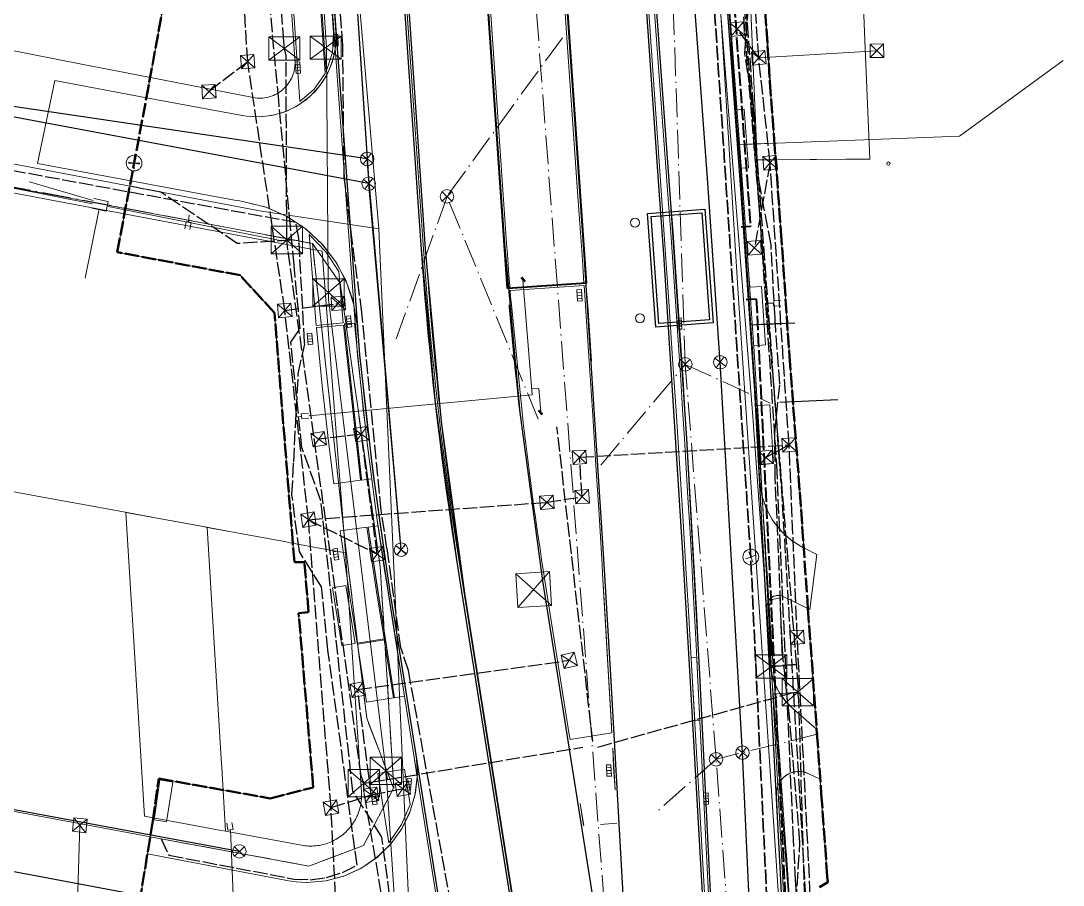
# Model space of a CAD drawing. Header units: metres. Extents: x 105014 to 106600, y 111320 to 118425.
# Drawn here: x 105384.2 to 105476.6, y 112339.3 to 112416 of the extents above; entities that cross this region are included whole.
import ezdxf

# ---------------------------------------------------------------- set-up
doc = ezdxf.new("R2010")
doc.units = ezdxf.units.M
doc.linetypes.add('DASHDOT', pattern=[3.556, 2.54, -0.508, 0, -0.508])
doc.linetypes.add('DASHED', pattern=[1.524, 1.27, -0.254])
for name, color, linetype, lineweight in [('00-BASE-LIMITE', 7, 'DASHED', 50), ('00-BASE-UE', 42, 'DASHED', 25), ('10-PAV-BOCACALLE', 9, 'CONTINUOUS', 13), ('10-PAV-CALZADA-BRT', 12, 'CONTINUOUS', 30), ('10-PAV-CALZADA-MIXTA', 8, 'CONTINUOUS', 30), ('10-PAV-CICLORUTA', 76, 'CONTINUOUS', 18), ('10-PAV-ESTACION-TM', 1, 'CONTINUOUS', 40), ('10-PAV-SARDINEL', 252, 'CONTINUOUS', 13), ('20-EP-ZONA-DURA', 253, 'CONTINUOUS', 13), ('20-EP-ZONA-VERDE', 84, 'CONTINUOUS', 13), ('30-RED-ENEL-EXIST', 13, 'CONTINUOUS', 13), ('30-RED-ENEL-NODOS', 11, 'CONTINUOUS', 13), ('30-RED-ENEL-PROY', 1, 'DASHED', 25), ('30-RED-ETB-CAMARA', 151, 'CONTINUOUS', 13), ('30-RED-ETB-EXIST', 145, 'CONTINUOUS', 13), ('30-RED-ETB-PROY', 5, 'DASHED', 25), ('30-RED-MOVISTAR-PROY', 4, 'DASHED', 25), ('30-RED-VANTI-EXIST', 52, 'CONTINUOUS', 13), ('30-RED-VANTI-PROY', 2, 'DASHED', 25), ('30-RED-VANTI-RETIRO', 8, 'DASHDOT', 13), ('35-RH-ACUE-DOMICILIARIA', 152, 'CONTINUOUS', 9), ('35-RH-ACUE-MATRIZ-PJ', 150, 'DASHED', 40), ('35-RH-ACUE-MENOR-EXIST', 151, 'CONTINUOUS', 13), ('35-RH-ACUE-MENOR-PROY', 5, 'DASHED', 25), ('35-RH-ACUE-NODOS', 5, 'CONTINUOUS', 13), ('35-RH-ACUE-PJ-POZOS', 30, 'CONTINUOUS', 30), ('35-RH-PLUV-COLECTOR', 96, 'CONTINUOUS', 30), ('35-RH-PLUV-NODOS', 94, 'CONTINUOUS', 13), ('35-RH-PLUV-RETIRO', 8, 'DASHDOT', 13), ('35-RH-SUDS-ZONAS', 92, 'CONTINUOUS', 20), ('36-RH-SAN-COLECTOR-PROY', 6, 'DASHED', 35), ('36-RH-SAN-POZOS', 216, 'CONTINUOUS', 13), ('60-PREDIAL-LOTE', 42, 'CONTINUOUS', 13)]:
    doc.layers.add(name, color=color, linetype=linetype, lineweight=lineweight)

# ---------------------------------------------------------------- blocks, each defined once
blk = doc.blocks.new('CAM_ETB_T_14')
for p, q in [((-1.39, -1.22), (1.39, 1.22)), ((-1.39, 1.22), (1.39, -1.22))]:
    blk.add_line(p, q)
blk.add_lwpolyline([(-1.39, -1.22), (1.39, -1.22), (1.39, 1.22), (-1.39, 1.22)], close=True)
blk = doc.blocks.new('CAM_ETB_T_13')
for p, q in [((-1.375, -1.025), (1.375, 1.025)), ((-1.375, 1.025), (1.375, -1.025))]:
    blk.add_line(p, q)
blk.add_lwpolyline([(-1.375, -1.025), (1.375, -1.025), (1.375, 1.025), (-1.375, 1.025)], close=True)
blk = doc.blocks.new('CAJA_ENEL')
for p, q in [((-0.6, -0.6), (0.6, 0.6)), ((-0.6, 0.6), (0.6, -0.6))]:
    blk.add_line(p, q)
blk.add_lwpolyline([(-0.6, -0.6), (0.6, -0.6), (0.6, 0.6), (-0.6, 0.6)], close=True)
blk = doc.blocks.new('POSTE')
blk.add_circle((0, 0), 0.15)
blk = doc.blocks.new('CT_ENEL')
for p, q in [((-1.5, -1.5), (1.5, 1.5)), ((-1.5, 1.5), (1.5, -1.5))]:
    blk.add_line(p, q)
blk.add_lwpolyline([(-1.5, -1.5), (1.5, -1.5), (1.5, 1.5), (-1.5, 1.5)], close=True)
blk = doc.blocks.new('NODO_ACUE')
blk.add_circle((0, 0), 0.4)
blk = doc.blocks.new('POZO_SAN')
for p, q in [((-0.5, 0), (0.5, 0)), ((0, -0.5), (0, 0.5))]:
    blk.add_line(p, q)
blk.add_circle((0, 0), 0.7)
blk = doc.blocks.new('POZO_PLUV')
for p, q in [((-0.42, -0.42), (0.42, 0.42)), ((-0.42, 0.42), (0.42, -0.42))]:
    blk.add_line(p, q)
blk.add_circle((0, 0), 0.6)
blk = doc.blocks.new('SUMIDERO')
for p, q in [((-0.25, -0.2), (-0.25, 0.2)), ((0, -0.2), (0, 0.2)), ((0.25, -0.2), (0.25, 0.2))]:
    blk.add_line(p, q)
blk.add_lwpolyline([(-0.5, -0.2), (0.5, -0.2), (0.5, 0.2), (-0.5, 0.2)], close=True)

msp = doc.modelspace()

# ---------------------------------------------------------------- linework, layer by layer
at = {"layer": '00-BASE-LIMITE'}
for points in [[(105446.1261, 112477.6617), (105450.6233, 112410.6239), (105450.9999, 112405.4791), (105451.5965, 112397.4247), (105452.3475, 112386.2927), (105453.2739, 112374.1909), (105453.9957, 112363.8917), (105454.7955, 112352.7775), (105455.1799, 112347.4345), (105455.7085, 112340.0861), (105455.7447, 112339.5843), (105455.0235, 112339.1663)], [(105394.2111, 112334.7757), (105395.8971, 112345.0479), (105396.4211, 112348.7839), (105406.3071, 112347.0333), (105410.1213, 112347.9957), (105408.8251, 112363.4781), (105409.7017, 112363.5515), (105409.3307, 112367.9989), (105408.4475, 112367.9893), (105408.3095, 112369.6475), (105406.6823, 112390.1281), (105403.6453, 112393.4535), (105392.7359, 112395.5035), (105395.3079, 112409.0931), (105397.3429, 112420.2789), (105397.3879, 112420.6724), (105397.3807, 112421.0683), (105392.8071, 112475.2735)]]:
    msp.add_lwpolyline(points, dxfattribs=at)
at = {"layer": '00-BASE-UE'}
for points in [[(105446.1261, 112477.6617), (105447.9779, 112450.0573), (105450.9373, 112453.7391), (105451.5535, 112444.6291), (105448.5611, 112441.3661), (105450.6233, 112410.6239), (105450.9999, 112405.4791), (105451.5965, 112397.4247), (105452.3475, 112386.2927), (105453.2739, 112374.1909), (105453.9957, 112363.8917), (105454.7955, 112352.7775), (105455.1799, 112347.4345), (105455.7085, 112340.0861), (105455.7447, 112339.5843), (105455.0235, 112339.1663)], [(105394.2111, 112334.7757), (105395.8971, 112345.0479), (105396.4211, 112348.7839), (105406.3071, 112347.0333), (105410.1213, 112347.9957), (105408.8251, 112363.4781), (105409.7017, 112363.5515), (105409.3307, 112367.9989), (105408.4475, 112367.9893), (105408.3095, 112369.6475), (105406.6823, 112390.1281), (105403.6453, 112393.4535), (105392.7359, 112395.5035), (105395.3079, 112409.0931), (105397.3429, 112420.2789), (105397.3879, 112420.6724), (105397.3807, 112421.0683), (105392.8071, 112475.2735)]]:
    msp.add_lwpolyline(points, dxfattribs=at)
at = {"layer": '10-PAV-BOCACALLE'}
for points in [[(105385.6631, 112403.3782), (105387.1972, 112410.7221), (105395.3291, 112409.2093), (105403.8291, 112407.6284), (105403.86, 112407.6229), (105404.1873, 112407.5707), (105405.3148, 112407.5077), (105406.4377, 112407.6268), (105407.5268, 112407.9249), (105408.5539, 112408.3943), (105409.492, 112409.0227), (105410.317, 112409.7938), (105411.0072, 112410.6876), (105411.5447, 112411.6806), (105411.9155, 112412.7472), (105412.11, 112413.8596), (105412.1231, 112414.9887), (105411.4003, 112425.4163), (105414.253, 112386.3819), (105413.9861, 112389.2165), (105413.6479, 112391.1606), (105412.9958, 112393.0229), (105412.0472, 112394.7533), (105410.8279, 112396.3047), (105409.3708, 112397.6354), (105407.7153, 112398.7093), (105405.9063, 112399.4974), (105403.9925, 112399.9783), (105403.4175, 112400.0769), (105403.1307, 112400.1297), (105393.9351, 112401.84), (105385.6631, 112403.3782)], [(105451.5079, 112340.9248), (105449.2389, 112383.2107), (105449.7347, 112375.1191), (105449.9101, 112373.9216), (105450.2892, 112372.7722), (105450.8606, 112371.7054), (105451.6072, 112370.7528), (105452.5067, 112369.9431), (105453.5323, 112369.3005), (105453.6199, 112369.2557), (105454.7741, 112368.6647), (105454.1757, 112363.8055), (105451.7867, 112364.9505), (105451.6255, 112365.0113), (105451.4562, 112365.0435), (105451.2839, 112365.0462), (105451.1137, 112365.0193), (105450.9507, 112364.9635), (105450.7996, 112364.8806), (105450.665, 112364.773), (105450.5509, 112364.6439), (105450.4607, 112364.4971), (105450.397, 112364.337), (105450.3617, 112364.1683), (105450.3559, 112363.9961), (105450.6013, 112359.2195), (105450.7282, 112358.2561), (105451.009, 112357.3259), (105451.4363, 112356.4531), (105451.9988, 112355.6608), (105452.6819, 112354.9697), (105454.7667, 112353.1771), (105455.0871, 112348.7221), (105454.0697, 112349.2217), (105453.7474, 112349.3467), (105453.4084, 112349.4143), (105453.0628, 112349.4225), (105452.721, 112349.3711), (105452.3931, 112349.2616), (105452.089, 112349.0972), (105451.8177, 112348.883), (105451.5873, 112348.6252), (105451.4048, 112348.3316), (105451.2756, 112348.011), (105451.2035, 112347.6729), (105451.1907, 112347.3275), (105451.5079, 112340.9248)]]:
    msp.add_lwpolyline(points, close=True, dxfattribs=at)
msp.add_lwpolyline([(105394.1958, 112334.696), (105395.4134, 112342.1001), (105407.6245, 112339.7639), (105407.7167, 112339.7463), (105408.597, 112339.619), (105409.4852, 112339.572), (105409.5781, 112339.5719), (105411.2605, 112339.7209), (105412.8923, 112340.1565), (105414.4251, 112340.8659), (105415.8133, 112341.8279), (105417.0158, 112343.014), (105417.9967, 112344.3889), (105418.7269, 112345.9119), (105419.1848, 112347.5376), (105419.3567, 112349.2178), (105419.2376, 112350.9026), (105424.1947, 112319.562)], dxfattribs=at)
at = {"layer": '10-PAV-CALZADA-BRT'}
for points in [[(105432.7915, 112306.8161), (105423.5487, 112365.2523), (105421.4829, 112380.4729), (105420.0873, 112395.7695), (105418.5857, 112417.4896), (105407.6619, 112575.4965)], [(105414.6451, 112575.9793), (105425.5743, 112417.8942), (105427.0705, 112396.2523), (105428.4383, 112381.2618), (105430.4629, 112366.3459), (105437.9087, 112319.2703)], [(105446.4817, 112177.1477), (105445.9913, 112238.8877), (105445.6623, 112255.1913), (105444.9347, 112271.4819), (105444.0035, 112287.8399), (105443.3353, 112296.1524), (105442.2797, 112304.4247), (105440.8391, 112312.6387), (105439.3984, 112320.8527), (105438.3428, 112329.1251), (105437.6745, 112337.4377), (105436.4767, 112358.4767), (105435.9312, 112367.8031), (105434.1851, 112394.8381), (105433.7685, 112400.8637), (105423.2845, 112552.5123)], [(105430.2679, 112552.9951), (105440.7499, 112401.3749), (105441.1683, 112395.3209), (105442.9657, 112367.4376), (105443.4655, 112358.8747), (105448.4291, 112271.6809), (105449.1605, 112255.3047), (105449.4911, 112238.9155), (105449.9817, 112177.1755)]]:
    msp.add_lwpolyline(points, dxfattribs=at)
at = {"layer": '10-PAV-CALZADA-MIXTA'}
for points in [[(105424.1947, 112319.562), (105419.2376, 112350.9026), (105417.3796, 112362.6496), (105416.9215, 112365.5463), (105415.4336, 112375.9444), (105414.253, 112386.3819), (105411.4003, 112425.4163), (105411.3998, 112425.4237), (105400.9731, 112575.85)], [(105450.3887, 112178.9449), (105449.9911, 112229.4703), (105449.6487, 112248.2002), (105448.9165, 112266.9189), (105445.8381, 112329.0576), (105444.4013, 112358.0597), (105443.2423, 112378.9595), (105441.8369, 112399.8441), (105441.7197, 112401.4459), (105432.157, 112532.0538)], [(105413.4217, 112486.6408), (105418.5982, 112411.5083), (105419.6617, 112396.1259), (105420.9386, 112382.1303), (105422.8287, 112368.2043), (105422.9454, 112367.4699), (105423.0947, 112366.5227), (105432.5445, 112306.7775)], [(105445.5429, 112434.8199), (105448.0703, 112400.3005), (105449.2389, 112383.2107), (105451.5079, 112340.9248), (105452.0895, 112329.1858)]]:
    msp.add_lwpolyline(points, dxfattribs=at)
at = {"layer": '10-PAV-CICLORUTA'}
for points in [[(105411.1715, 112411.3645), (105410.2116, 112409.975), (105408.9389, 112408.8649), (105408.2733, 112418.4685), (105410.6675, 112418.6345), (105411.1715, 112411.3645)], [(105412.4009, 112393.7761), (105412.7811, 112389.2171), (105410.3907, 112389.0017), (105409.8087, 112396.3183), (105409.7571, 112397.0609), (105411.2269, 112395.5376), (105412.4009, 112393.7761)], [(105414.3121, 112375.2581), (105411.9339, 112374.9355), (105411.4947, 112378.4591), (105410.9121, 112383.6489), (105410.4049, 112388.8023), (105412.7953, 112389.0177), (105414.3121, 112375.2581)], [(105415.7361, 112365.3589), (105416.3965, 112361.1849), (105414.0259, 112360.8099), (105413.3657, 112364.9839), (105412.4981, 112370.7737), (105414.8765, 112371.0961), (105415.7361, 112365.3589)], [(105417.2243, 112355.9501), (105414.8539, 112355.5753), (105414.0415, 112360.7111), (105416.4121, 112361.0861), (105417.2243, 112355.9501)], [(105418.7175, 112346.5007), (105417.9457, 112344.7035), (105416.8257, 112343.1001), (105415.8523, 112349.2541), (105418.2227, 112349.6293), (105418.7175, 112346.5007)]]:
    msp.add_lwpolyline(points, close=True, dxfattribs=at)
at = {"layer": '10-PAV-ESTACION-TM'}
msp.add_lwpolyline([(105427.3459, 112392.2689), (105416.3383, 112551.4889), (105423.3219, 112551.9717), (105434.3293, 112392.7517), (105427.3459, 112392.2689)], close=True, dxfattribs=at)
at = {"layer": '10-PAV-SARDINEL'}
for points in [[(105423.9972, 112319.5309), (105419.0401, 112350.8714), (105417.1821, 112362.6184), (105416.724, 112365.5153), (105416.475, 112367.1128), (105416.2333, 112368.7116), (105415.9988, 112370.3115), (105415.7716, 112371.9124), (105415.5516, 112373.5143), (105415.3389, 112375.1173), (105415.1335, 112376.7211), (105414.9354, 112378.3259), (105414.7445, 112379.9316), (105414.561, 112381.5381), (105414.3847, 112383.1454), (105414.2157, 112384.7535), (105414.054, 112386.3619), (105414.0535, 112386.3673), (105411.2008, 112425.4023), (105411.2003, 112425.4101), (105400.7736, 112575.8362)], [(105400.9731, 112575.85), (105411.3998, 112425.4237), (105411.4003, 112425.4163), (105414.253, 112386.3819), (105414.4146, 112384.7739), (105414.5835, 112383.1667), (105414.7597, 112381.5603), (105414.9431, 112379.9547), (105415.1339, 112378.3499), (105415.3319, 112376.746), (105415.5372, 112375.1431), (105415.7498, 112373.541), (105415.9696, 112371.94), (105416.1967, 112370.34), (105416.4311, 112368.741), (105416.6727, 112367.1431), (105416.9215, 112365.5463), (105417.3796, 112362.6496), (105419.2376, 112350.9026), (105424.1947, 112319.562)], [(105448.4291, 112271.6809), (105443.4655, 112358.8747), (105443.2186, 112363.1563), (105442.9657, 112367.4376), (105442.6842, 112372.086), (105442.3954, 112376.7339), (105442.0994, 112381.3813), (105441.7963, 112386.0283), (105441.4859, 112390.6749), (105441.1683, 112395.3209), (105440.7499, 112401.3749), (105430.2679, 112552.9951)], [(105431.2337, 112541.9246), (105440.9494, 112401.3887), (105441.3678, 112395.3346), (105441.6855, 112390.6884), (105441.9959, 112386.0415), (105442.299, 112381.3942), (105442.595, 112376.7465), (105442.8838, 112372.0983), (105443.1654, 112367.4496), (105443.4183, 112363.168), (105443.6652, 112358.8862), (105447.4799, 112291.875)], [(105445.6383, 112329.0477), (105444.2016, 112358.0498), (105444.0702, 112360.6628), (105443.9349, 112363.2755), (105443.7959, 112365.888), (105443.6529, 112368.5003), (105443.5061, 112371.1123), (105443.3555, 112373.7242), (105443.201, 112376.3358), (105443.0427, 112378.9473), (105442.8805, 112381.5584), (105442.7145, 112384.1694), (105442.5446, 112386.78), (105442.3708, 112389.3905), (105442.1933, 112392.0006), (105442.0118, 112394.6105), (105441.8266, 112397.2202), (105441.6374, 112399.8296), (105441.5202, 112401.4313), (105431.9575, 112532.0392)], [(105432.157, 112532.0538), (105441.7197, 112401.4459), (105441.8369, 112399.8441), (105442.026, 112397.2344), (105442.2113, 112394.6245), (105442.3928, 112392.0143), (105442.5704, 112389.4039), (105442.7441, 112386.7931), (105442.914, 112384.1822), (105443.0801, 112381.5709), (105443.2423, 112378.9595), (105443.4006, 112376.3478), (105443.5551, 112373.7358), (105443.7058, 112371.1237), (105443.8526, 112368.5113), (105443.9956, 112365.8987), (105444.1347, 112363.2859), (105444.2699, 112360.6729), (105444.4013, 112358.0597), (105445.8381, 112329.0576)], [(105413.6212, 112486.6546), (105418.7977, 112411.5221), (105419.8612, 112396.14), (105419.9727, 112394.583), (105420.0917, 112393.0269), (105420.2183, 112391.4714), (105420.3526, 112389.9165), (105420.4944, 112388.3623), (105420.6437, 112386.8088), (105420.8007, 112385.256), (105420.9652, 112383.704), (105421.1372, 112382.1533), (105421.317, 112380.6026), (105421.5042, 112379.0532), (105421.699, 112377.5047), (105421.9014, 112375.9572), (105422.1113, 112374.4107), (105422.3287, 112372.8653), (105422.5537, 112371.3209), (105422.7862, 112369.7777), (105423.0263, 112368.2354), (105423.143, 112367.5012), (105423.2923, 112366.5539), (105432.7421, 112306.8087)], [(105432.5445, 112306.7775), (105423.0947, 112366.5227), (105422.9454, 112367.4699), (105422.8287, 112368.2043), (105422.5885, 112369.7474), (105422.3558, 112371.2916), (105422.1307, 112372.8369), (105421.9131, 112374.3833), (105421.7031, 112375.9308), (105421.5006, 112377.4793), (105421.3057, 112379.0287), (105421.1183, 112380.5791), (105420.9386, 112382.1303), (105420.7663, 112383.6824), (105420.6017, 112385.2354), (105420.4447, 112386.7891), (105420.2952, 112388.3436), (105420.1533, 112389.8988), (105420.019, 112391.4546), (105419.8923, 112393.0111), (105419.7732, 112394.5682), (105419.6617, 112396.1259), (105418.5982, 112411.5083), (105413.4217, 112486.6408)], [(105452.0895, 112329.1858), (105451.5079, 112340.9248), (105449.2389, 112383.2107), (105449.0183, 112386.6295), (105448.7912, 112390.048), (105448.5575, 112393.4659), (105448.3172, 112396.8835), (105448.0703, 112400.3005), (105445.5429, 112434.8199)], [(105445.7425, 112434.8338), (105448.2698, 112400.315), (105448.5167, 112396.8977), (105448.757, 112393.4798), (105448.9908, 112390.0614), (105449.2179, 112386.6426), (105449.4386, 112383.2225), (105451.7077, 112340.9351), (105452.2893, 112329.1957)], [(105432.7421, 112306.8087), (105423.2923, 112366.5539), (105423.143, 112367.5012), (105423.0263, 112368.2354), (105422.7862, 112369.7777), (105422.5537, 112371.3209), (105422.3287, 112372.8653), (105422.1113, 112374.4107), (105421.9014, 112375.9572), (105421.699, 112377.5047), (105421.5042, 112379.0532), (105421.317, 112380.6026), (105421.1372, 112382.1533), (105420.9652, 112383.704), (105420.8007, 112385.256), (105420.6437, 112386.8088), (105420.4944, 112388.3623), (105420.3526, 112389.9165), (105420.2183, 112391.4714), (105420.0917, 112393.0269), (105419.9727, 112394.583), (105419.8878, 112395.7556), (105419.8612, 112396.14), (105418.7978, 112411.5221), (105418.3862, 112417.4758)], [(105418.5857, 112417.4896), (105420.0873, 112395.7695), (105420.1548, 112394.8118), (105420.225, 112393.8543), (105420.2978, 112392.897), (105420.3732, 112391.9398), (105420.4512, 112390.9829), (105420.5319, 112390.0262), (105420.6152, 112389.0698), (105420.7011, 112388.1135), (105420.7896, 112387.1575), (105420.8808, 112386.2018), (105420.9746, 112385.2463), (105421.071, 112384.2911), (105421.17, 112383.3361), (105421.2717, 112382.3814), (105421.376, 112381.427), (105421.4829, 112380.4729), (105421.5924, 112379.5191), (105421.7045, 112378.5656), (105421.8193, 112377.6123), (105421.9366, 112376.6595), (105422.0566, 112375.7069), (105422.1792, 112374.7547), (105422.3044, 112373.8028), (105422.4322, 112372.8513), (105422.5626, 112371.9001), (105422.6957, 112370.9492), (105422.8313, 112369.9988), (105422.9696, 112369.0487), (105423.1105, 112368.099), (105423.2539, 112367.1497), (105423.4, 112366.2008), (105423.5487, 112365.2523), (105432.7915, 112306.8161)]]:
    msp.add_lwpolyline(points, dxfattribs=at)
for points in [[(105427.5689, 112392.2843), (105427.3694, 112392.2705), (105427.3507, 112392.4993), (105427.2768, 112393.4372), (105427.2054, 112394.3754), (105427.1367, 112395.3138), (105427.0705, 112396.2523), (105425.5743, 112417.8942), (105416.3382, 112551.4889), (105416.5377, 112551.5027), (105425.7738, 112417.908), (105427.27, 112396.2663), (105427.3362, 112395.3282), (105427.4049, 112394.3903), (105427.4762, 112393.4527), (105427.5501, 112392.5153), (105427.5689, 112392.2843)], [(105434.3278, 112392.7516), (105434.1283, 112392.7378), (105433.9856, 112394.8244), (105433.569, 112400.8499), (105423.1224, 112551.9579), (105423.3219, 112551.9717), (105433.7685, 112400.8637), (105434.1851, 112394.8381), (105434.3278, 112392.7516)], [(105427.6265, 112391.5781), (105427.6887, 112390.8398), (105427.5653, 112392.0836), (105427.5852, 112392.085), (105427.6265, 112391.5781)], [(105434.4931, 112390.3334), (105434.7943, 112385.8282), (105434.3925, 112391.8045), (105434.4931, 112390.3334)], [(105427.4895, 112390.8218), (105428.4383, 112381.2618), (105428.3335, 112382.1969), (105428.2313, 112383.1322), (105428.1317, 112384.0677), (105428.0346, 112385.0036), (105427.9401, 112385.9397), (105427.8482, 112386.8761), (105427.7589, 112387.8127), (105427.6721, 112388.7496), (105427.5879, 112389.6867), (105427.5062, 112390.624), (105427.4895, 112390.8218)]]:
    msp.add_lwpolyline(points, close=True, dxfattribs=at)
at = {"layer": '20-EP-ZONA-DURA'}
for points in [[(105448.5795, 112441.0902), (105450.6233, 112410.6239), (105450.9999, 112405.4791), (105451.5965, 112397.4247), (105452.3475, 112386.2927), (105453.2739, 112374.1909), (105453.6198, 112369.2557), (105453.5323, 112369.3005), (105452.5297, 112369.926), (105451.6467, 112370.7113), (105450.9083, 112371.6339), (105450.3357, 112372.6676), (105449.9451, 112373.7829), (105449.4386, 112383.2225), (105449.2179, 112386.6426), (105449.1817, 112387.1949), (105450.2279, 112387.2667), (105449.8709, 112392.4545), (105448.8327, 112392.3831), (105448.757, 112393.4798), (105448.5167, 112396.8977), (105448.2698, 112400.315), (105448.0769, 112402.9483), (105448.7093, 112402.9955), (105448.3295, 112408.1817), (105447.6971, 112408.1353), (105446.9225, 112418.7159)], [(105411.2031, 112425.3708), (105412.0692, 112413.519), (105411.794, 112412.3343), (105411.3177, 112411.215), (105410.6549, 112410.1952), (105409.8255, 112409.3054), (105408.8547, 112408.5727), (105407.7716, 112408.0192), (105406.6091, 112407.6615), (105405.4021, 112407.5105), (105404.1873, 112407.5707), (105403.86, 112407.6229), (105403.8291, 112407.6284), (105395.3291, 112409.2093), (105397.3429, 112420.2789)], [(105410.7605, 112418.7411), (105411.2595, 112411.5399), (105411.8162, 112413.2132), (105411.9237, 112414.9749), (105411.6583, 112418.8033)], [(105452.2893, 112329.1957), (105451.7077, 112340.9351), (105451.3211, 112348.1405), (105451.4649, 112348.4396), (105451.6562, 112348.7109), (105451.8898, 112348.9467), (105452.1591, 112349.1407), (105452.4569, 112349.2874), (105452.7748, 112349.3828), (105453.1041, 112349.4244), (105453.4358, 112349.4109), (105453.7606, 112349.3427), (105454.0697, 112349.2217), (105455.0872, 112348.7221), (105455.1799, 112347.4345), (105455.7085, 112340.0861), (105455.7447, 112339.5843), (105455.0235, 112339.1663)]]:
    msp.add_lwpolyline(points, dxfattribs=at)
for points in [[(105410.6675, 112418.6345), (105408.2733, 112418.4685), (105408.9389, 112408.8649), (105410.2116, 112409.975), (105411.1715, 112411.3645), (105410.6675, 112418.6345)], [(105413.7271, 112390.8341), (105413.9733, 112387.4646), (105413.8193, 112388.865), (105413.7859, 112389.2073), (105413.2705, 112389.1608), (105412.8907, 112389.1307), (105412.8907, 112389.1266), (105414.391, 112375.4298), (105414.4083, 112375.2715), (105414.4113, 112375.2715), (105415.3031, 112375.3923), (105415.3389, 112375.1173), (105415.5516, 112373.5143), (105415.7716, 112371.9124), (105415.8673, 112371.2305), (105414.9755, 112371.1095), (105415.8351, 112365.3745), (105415.8388, 112365.3511), (105417.3231, 112355.9659), (105418.2121, 112356.1063), (105419.0401, 112350.8714), (105419.3474, 112348.9284), (105419.1329, 112347.2855), (105418.6446, 112345.7022), (105417.8966, 112344.2238), (105416.9101, 112342.8925), (105415.7135, 112341.7465), (105414.341, 112340.8184), (105412.8317, 112340.1349), (105411.2288, 112339.7154), (105409.5781, 112339.5719), (105409.4852, 112339.572), (105408.597, 112339.619), (105407.7167, 112339.7463), (105407.6245, 112339.7639), (105395.4133, 112342.1001), (105395.8971, 112345.0479), (105396.4211, 112348.7839), (105406.3071, 112347.0333), (105410.1213, 112347.9957), (105408.8251, 112363.4781), (105409.7017, 112363.5515), (105409.3307, 112367.9989), (105408.4475, 112367.9893), (105408.3095, 112369.6475), (105406.6823, 112390.1281), (105403.6453, 112393.4535), (105392.7359, 112395.5035), (105393.9352, 112401.84), (105403.1307, 112400.1297), (105403.4175, 112400.0769), (105403.9925, 112399.9783), (105405.9515, 112399.4817), (105407.7995, 112398.6633), (105409.4838, 112397.5465), (105410.9569, 112396.1628), (105412.1768, 112394.5515), (105413.109, 112392.7583), (105413.7271, 112390.8341)], [(105410.3907, 112389.0017), (105412.7811, 112389.2171), (105412.4009, 112393.7761), (105411.2269, 112395.5376), (105409.7571, 112397.0609), (105409.8087, 112396.3183), (105410.3907, 112389.0017)], [(105436.5973, 112352.8389), (105432.8944, 112352.2531), (105432.824, 112352.6981), (105430.6605, 112366.377), (105430.5149, 112367.3061), (105430.3718, 112368.2355), (105430.2313, 112369.1652), (105430.0933, 112370.0954), (105429.9579, 112371.0259), (105429.825, 112371.9568), (105429.6947, 112372.8881), (105429.567, 112373.8197), (105429.4418, 112374.7517), (105429.3192, 112375.684), (105429.1991, 112376.6166), (105429.0816, 112377.5496), (105428.9666, 112378.4829), (105428.8542, 112379.4165), (105428.7444, 112380.3504), (105428.6371, 112381.2846), (105427.6887, 112390.8398), (105427.6265, 112391.5781), (105427.5852, 112392.085), (105434.1427, 112392.5384), (105434.6226, 112385.3937), (105434.9096, 112380.9937), (105435.1901, 112376.5933), (105435.4641, 112372.1924), (105435.7316, 112367.7912), (105435.7809, 112366.9587), (105436.5973, 112352.8389)], [(105412.7953, 112389.0177), (105410.4049, 112388.8023), (105410.9121, 112383.6489), (105411.4947, 112378.4591), (105411.9339, 112374.9355), (105414.3121, 112375.2581), (105412.7953, 112389.0177)], [(105449.5233, 112381.8809), (105449.8417, 112376.6907), (105450.9469, 112376.7601), (105450.6207, 112381.9499), (105449.5233, 112381.8809)], [(105413.3657, 112364.9839), (105414.0259, 112360.8099), (105416.3965, 112361.1849), (105415.7361, 112365.3589), (105414.8765, 112371.0961), (105412.4981, 112370.7737), (105413.3657, 112364.9839)], [(105436.277, 112358.4653), (105436.5625, 112353.4409), (105435.7809, 112366.9587), (105436.0079, 112363.1285), (105436.277, 112358.4653)], [(105413.8313, 112360.7739), (105413.0229, 112365.9093), (105413.0183, 112365.9086), (105413.0173, 112365.9151), (105411.8319, 112365.7277), (105411.8326, 112365.7234), (105412.6435, 112360.5915), (105412.6443, 112360.5873), (105413.8313, 112360.7739)], [(105451.7867, 112364.9505), (105453.9957, 112363.8917), (105454.7667, 112353.1771), (105452.6819, 112354.9697), (105452.0434, 112355.6084), (105451.5081, 112356.3358), (105451.088, 112357.1352), (105450.7926, 112357.9887), (105450.4452, 112364.4627), (105450.5222, 112364.6015), (105450.6203, 112364.7265), (105450.7369, 112364.8343), (105450.8691, 112364.9223), (105451.0135, 112364.9883), (105451.1666, 112365.0305), (105451.3245, 112365.048), (105451.4831, 112365.0402), (105451.6385, 112365.0075), (105451.7867, 112364.9505)], [(105450.5801, 112363.5371), (105450.7695, 112359.6991), (105451.7719, 112359.7513), (105451.5133, 112364.8359), (105450.853, 112364.6719), (105450.5551, 112364.0563), (105450.5801, 112363.5371)], [(105416.4121, 112361.0861), (105414.0415, 112360.7111), (105414.8539, 112355.5753), (105417.2243, 112355.9501), (105416.4121, 112361.0861)], [(105444.4057, 112353.9279), (105443.9489, 112353.9019), (105443.6652, 112358.8862), (105443.6307, 112359.4925), (105444.1279, 112359.5222), (105444.2016, 112358.0498), (105444.4057, 112353.9279)], [(105436.675, 112351.4751), (105436.884, 112347.7909), (105436.7617, 112349.8127), (105436.675, 112351.4751)], [(105415.8523, 112349.2541), (105416.8257, 112343.1001), (105417.9457, 112344.7035), (105418.7175, 112346.5007), (105418.2227, 112349.6293), (105415.8523, 112349.2541)], [(105397.0975, 112344.9521), (105397.6733, 112348.4605), (105396.5057, 112348.6673), (105396.0097, 112345.1307), (105397.0975, 112344.9521)], [(105434.1055, 112344.6216), (105434.1014, 112344.6213), (105433.7908, 112346.5847), (105434.1055, 112344.6216)], [(105437.0535, 112344.8255), (105435.6092, 112344.7256), (105437.0535, 112344.8284), (105437.0535, 112344.8255)]]:
    msp.add_lwpolyline(points, close=True, dxfattribs=at)
at = {"layer": '20-EP-ZONA-VERDE'}
for points in [[(105414.2957, 112383.9833), (105414.8755, 112378.8223), (105415.3031, 112375.3923), (105414.4113, 112375.2715), (105412.8897, 112389.1265), (105413.7859, 112389.2073), (105414.2957, 112383.9833)], [(105416.7239, 112365.5151), (105418.2121, 112356.1063), (105417.3231, 112355.9659), (105415.8351, 112365.3745), (105414.9755, 112371.1095), (105415.8673, 112371.2305), (105416.7239, 112365.5151)], [(105413.8283, 112360.7787), (105412.6435, 112360.5915), (105411.8319, 112365.7277), (105413.0173, 112365.9151), (105413.8283, 112360.7787)], [(105397.6733, 112348.4605), (105397.0975, 112344.9521), (105396.0097, 112345.1307), (105396.5057, 112348.6673), (105397.6733, 112348.4605)]]:
    msp.add_lwpolyline(points, close=True, dxfattribs=at)
at = {"layer": '30-RED-ENEL-EXIST'}
for points in [[(105449.6313, 112412.7451), (105460.1155, 112413.3787)], [(105389.1051, 112333.9381), (105389.4189, 112344.6459)]]:
    msp.add_lwpolyline(points, dxfattribs=at)
at = {"layer": '30-RED-ENEL-PROY'}
for points in [[(105404.3051, 112412.4049), (105402.8629, 112435.9333)], [(105449.6313, 112412.7451), (105448.0713, 112435.6601)], [(105449.6313, 112412.7451), (105447.7201, 112415.2959)], [(105450.6331, 112403.4323), (105449.6313, 112412.7451)], [(105404.3051, 112412.4049), (105400.8627, 112409.7491)], [(105407.5959, 112390.3293), (105404.3051, 112412.4049)], [(105450.6331, 112403.4323), (105449.2457, 112395.8913)], [(105452.3195, 112378.3929), (105450.6331, 112403.4323)], [(105407.5959, 112390.3293), (105412.3377, 112390.9573)], [(105409.7015, 112371.7611), (105407.5959, 112390.3293)], [(105414.3809, 112379.3537), (105410.6027, 112378.9027)], [(105415.7933, 112368.6965), (105414.3809, 112379.3537)], [(105433.7285, 112377.3049), (105452.3195, 112378.3929)], [(105452.3195, 112378.3929), (105450.2549, 112377.2813)], [(105453.0475, 112361.3353), (105452.3195, 112378.3929)], [(105433.9699, 112373.8005), (105433.7285, 112377.3049)], [(105409.7015, 112371.7611), (105430.8359, 112373.3033)], [(105430.8359, 112373.3033), (105433.9699, 112373.8005)], [(105411.6951, 112346.2151), (105409.7015, 112371.7611)], [(105409.7015, 112371.7611), (105415.7933, 112368.6965)], [(105454.2817, 112336.9293), (105453.0475, 112361.3353)], [(105414.0587, 112356.6891), (105432.8231, 112359.2829)], [(105415.2603, 112347.3363), (105414.0587, 112356.6891)], [(105411.6951, 112346.2151), (105415.2603, 112347.3363)], [(105415.2603, 112347.3363), (105418.0633, 112347.8891)], [(105412.5821, 112329.2259), (105411.6951, 112346.2151)]]:
    msp.add_lwpolyline(points, dxfattribs=at)
at = {"layer": '30-RED-ETB-EXIST'}
for points in [[(105411.225, 112413.644), (105411.293, 112413.645), (105411.293, 112413.705), (105407.291, 112472.944)], [(105450.712, 112358.73), (105449.1, 112380.917), (105445.157, 112430.716)], [(105411.459, 112391.92), (105411.44, 112392.517), (105411.293, 112413.645), (105411.225, 112413.644)], [(105372.777, 112403.3), (105390.55, 112399.788)], [(105384.951, 112401.742), (105390.611, 112400.083)], [(105390.474, 112399.416), (105391.766, 112399.15), (105391.94, 112399.992), (105390.647, 112400.259)], [(105389.883, 112393.193), (105391.11, 112399.204)], [(105391.923, 112399.54), (105407.18, 112396.542), (105407.787, 112396.562)], [(105416.543, 112349.47), (105416.623, 112348.557), (105416.448, 112350.567), (105411.479, 112391.323), (105411.459, 112391.92)], [(105453.084, 112356.454), (105450.899, 112356.287), (105450.712, 112358.724)], [(105454.606, 112307.77), (105450.899, 112356.287), (105453.084, 112356.454)], [(105418.034, 112328.869), (105417.883, 112329.479), (105416.639, 112348.374), (105416.623, 112348.557), (105416.543, 112349.47)]]:
    msp.add_lwpolyline(points, dxfattribs=at)
at = {"layer": '30-RED-ETB-PROY'}
for points in [[(105407.566, 112413.574), (105407.501, 112414.177), (105403.36, 112472.022), (105403.506, 112472.582)], [(105450.738, 112358.732), (105452.989, 112358.916), (105447.159, 112430.271), (105447.168, 112430.876)], [(105407.786, 112396.581), (105407.773, 112397.365), (105407.705, 112412.965), (105407.566, 112413.574)], [(105414.607, 112348.381), (105414.378, 112349.028), (105407.876, 112395.703), (105407.786, 112396.581)], [(105434.913, 112352.081), (105431.73, 112380.016)], [(105453.084, 112356.454), (105453.15, 112356.944), (105452.989, 112358.916), (105450.738, 112358.732)], [(105435.366, 112351.591), (105452.594, 112356.394), (105453.084, 112356.454)], [(105454.603, 112307.81), (105453.185, 112355.813), (105453.084, 112356.454)], [(105416.543, 112349.47), (105416.669, 112348.71), (105434.032, 112351.565)], [(105414.607, 112348.381), (105415.251, 112348.476), (105416.669, 112348.71), (105416.543, 112349.47)], [(105418.034, 112328.869), (105417.695, 112329.612), (105414.595, 112347.763), (105414.607, 112348.381)]]:
    msp.add_lwpolyline(points, dxfattribs=at)
at = {"layer": '30-RED-MOVISTAR-PROY'}
for points in [[(105451.7289, 112373.479), (105443.1419, 112490.8409)], [(105459.5471, 112241.0099), (105451.7289, 112373.479)]]:
    msp.add_lwpolyline(points, dxfattribs=at)
at = {"layer": '30-RED-VANTI-EXIST'}
for points in [[(105441.5087, 112503.1738), (105441.5773, 112502.0381), (105443.3699, 112474.2277), (105444.3915, 112458.2891), (105445.5115, 112440.2595), (105446.5029, 112424.8519), (105447.3521, 112411.3599), (105447.8309, 112405.05)], [(105450.4672, 112405.1495), (105467.4211, 112405.7943), (105476.6277, 112412.4961)], [(105447.7341, 112405.0463), (105447.8309, 112405.05)], [(105447.8309, 112405.05), (105448.7211, 112405.0833)], [(105447.8309, 112405.05), (105448.0005, 112402.8149), (105448.9323, 112389.0518)], [(105448.7211, 112405.0833), (105448.8661, 112405.0887)], [(105448.8661, 112405.0887), (105449.0485, 112405.0956)], [(105449.0485, 112405.0956), (105449.2065, 112405.1015), (105449.3641, 112405.1075)], [(105449.3641, 112405.1075), (105449.3771, 112405.108)], [(105449.3771, 112405.108), (105449.4968, 112405.1125)], [(105449.4968, 112405.1125), (105449.5465, 112405.1144)], [(105449.5465, 112405.1144), (105449.6422, 112405.1181)], [(105449.6422, 112405.1181), (105449.6923, 112405.12)], [(105449.6923, 112405.12), (105449.8254, 112405.125)], [(105449.8254, 112405.125), (105450.1385, 112405.137)], [(105450.1385, 112405.137), (105450.3214, 112405.1439)], [(105450.3214, 112405.1439), (105450.4672, 112405.1495)], [(105402.9642, 112397.6039), (105377.7451, 112402.3149)], [(105405.3285, 112397.1622), (105402.9642, 112397.6039)], [(105408.3766, 112396.5928), (105405.3285, 112397.1622)], [(105408.8506, 112396.5043), (105408.3766, 112396.5928)], [(105410.0423, 112396.2817), (105408.8506, 112396.5043)], [(105411.0611, 112386.9682), (105410.0423, 112396.2817)], [(105413.7803, 112383.7181), (105412.5041, 112392.7453), (105410.0423, 112396.2817)], [(105448.9323, 112389.0518), (105449.2021, 112385.0675), (105450.0661, 112371.9185), (105450.6525, 112362.5715), (105451.7973, 112346.0171), (105452.9753, 112329.111)], [(105412.0355, 112378.0607), (105411.0611, 112386.9682)], [(105414.0022, 112382.1472), (105413.7803, 112383.7181)], [(105417.2625, 112347.9387), (105416.0613, 112367.5841), (105414.0022, 112382.1472)], [(105413.8114, 112342.5659), (105414.5853, 112342.8585), (105417.2419, 112347.9299), (105414.8641, 112354.1403), (105412.9229, 112369.9487), (105412.0355, 112378.0607)], [(105375.9969, 112347.2799), (105396.6257, 112343.4425)], [(105396.6257, 112343.4425), (105409.7379, 112341.0257), (105413.8114, 112342.5659)]]:
    msp.add_lwpolyline(points, dxfattribs=at)
at = {"layer": '30-RED-VANTI-PROY'}
for points in [[(105449.3454, 112405.5668), (105449.1561, 112408.3481), (105448.3891, 112413.1473), (105448.8793, 112419.5193), (105447.7413, 112432.3931), (105447.1325, 112434.6335), (105447.0059, 112436.7603), (105447.0479, 112440.6481), (105446.6065, 112447.8995), (105445.9481, 112451.7829), (105445.7595, 112454.2573), (105445.2987, 112464.9299), (105444.7541, 112470.1277), (105444.2697, 112473.2207), (105444.0883, 112475.8355), (105443.6437, 112482.3251), (105445.6787, 112490.4107), (105445.3593, 112496.8901), (105444.855, 112503.714)], [(105423.4193, 112331.6455), (105418.5563, 112358.3821), (105417.8999, 112360.3893), (105416.6603, 112369.2141), (105416.1451, 112372.5757), (105414.4413, 112390.1345), (105413.5669, 112396.5327), (105412.8617, 112402.1545), (105412.7411, 112413.8589), (105412.5199, 112416.8821), (105411.9115, 112420.6397), (105410.5649, 112441.1787), (105410.4139, 112443.0401), (105410.5051, 112447.1477), (105410.3111, 112450.1073), (105409.6573, 112453.8677), (105407.7575, 112481.2681)], [(105449.3557, 112405.408), (105449.3454, 112405.5668)], [(105449.3771, 112405.108), (105449.3739, 112405.1485), (105449.3557, 112405.408)], [(105449.399, 112404.8195), (105449.3771, 112405.108)], [(105449.412, 112404.6608), (105449.399, 112404.8195)], [(105451.0738, 112389.6556), (105450.7209, 112396.1607), (105449.6223, 112401.9687), (105449.412, 112404.6608)], [(105408.8506, 112396.5043), (105408.8373, 112396.7439), (105408.5897, 112398.1301), (105381.1089, 112403.1509), (105379.2883, 112402.0715)], [(105408.8515, 112396.4891), (105408.8506, 112396.5043)], [(105409.3524, 112387.4919), (105408.8515, 112396.4891)], [(105451.0817, 112389.5102), (105451.0738, 112389.6556)], [(105448.9077, 112389.0505), (105448.9323, 112389.0518)], [(105448.9323, 112389.0518), (105449.8599, 112389.1001)], [(105449.8599, 112389.1001), (105450.0047, 112389.1076)], [(105450.0047, 112389.1076), (105450.1873, 112389.1171)], [(105450.1873, 112389.1171), (105450.3449, 112389.1253), (105450.5024, 112389.132)], [(105450.5024, 112389.132), (105450.5933, 112389.1359)], [(105450.5933, 112389.1359), (105450.6849, 112389.1398)], [(105450.6849, 112389.1398), (105450.738, 112389.1427)], [(105450.738, 112389.1427), (105450.8305, 112389.146)], [(105450.8305, 112389.146), (105450.9214, 112389.1499)], [(105450.9214, 112389.1499), (105451.1009, 112389.1575)], [(105452.9753, 112329.111), (105453.0165, 112335.6951), (105452.9391, 112337.7087), (105453.2845, 112343.0967), (105452.3327, 112354.5669), (105451.7093, 112360.0573), (105451.6149, 112362.6715), (105451.4529, 112367.3117), (105451.0981, 112375.4139), (105451.0513, 112379.4249), (105451.4947, 112383.8105), (105451.1352, 112388.6874)], [(105451.0917, 112389.3265), (105451.0817, 112389.5102)], [(105451.1009, 112389.1575), (105451.0917, 112389.3265)], [(105451.1009, 112389.1575), (105451.2356, 112389.1632)], [(105451.1111, 112389.0151), (105451.1017, 112389.1425), (105451.1009, 112389.1575)], [(105451.1246, 112388.8319), (105451.1111, 112389.0151)], [(105451.1352, 112388.6874), (105451.1246, 112388.8319)], [(105451.2356, 112389.1632), (105451.418, 112389.171)], [(105451.418, 112389.171), (105451.5639, 112389.1772)], [(105451.5639, 112389.1772), (105452.8473, 112389.2319)], [(105408.384, 112376.8675), (105408.7947, 112384.6911), (105409.3617, 112387.3257), (105409.3524, 112387.4919)], [(105413.8114, 112342.5659), (105411.4223, 112360.1817), (105410.8503, 112365.7971), (105408.8877, 112368.9251), (105408.2325, 112373.9821), (105408.384, 112376.8675)], [(105396.6257, 112343.4425), (105397.3263, 112341.9879), (105408.3945, 112339.8763), (105409.8576, 112339.8137), (105411.3096, 112340.0039), (105412.7071, 112340.4414), (105414.0085, 112341.1129), (105413.8114, 112342.5659)]]:
    msp.add_lwpolyline(points, dxfattribs=at)
at = {"layer": '30-RED-VANTI-RETIRO'}
for points in [[(105441.5087, 112503.1738), (105441.5773, 112502.0381), (105443.3699, 112474.2277), (105444.3915, 112458.2891), (105445.5115, 112440.2595), (105446.5029, 112424.8519), (105447.3521, 112411.3599), (105447.8309, 112405.05)], [(105447.8309, 112405.05), (105448.0005, 112402.8149), (105448.9323, 112389.0518)], [(105402.9642, 112397.6039), (105380.0497, 112401.9457)], [(105405.326, 112397.1564), (105402.9642, 112397.6039)], [(105408.3774, 112396.5782), (105405.326, 112397.1564)], [(105408.8515, 112396.4891), (105408.8011, 112396.4979), (105408.3774, 112396.5782)], [(105410.0423, 112396.2817), (105408.8515, 112396.4891)], [(105411.0611, 112386.9682), (105410.0423, 112396.2817)], [(105413.7803, 112383.7181), (105412.5041, 112392.7453), (105410.0423, 112396.2817)], [(105448.9323, 112389.0518), (105449.2021, 112385.0675), (105450.0661, 112371.9185), (105450.6525, 112362.5715), (105451.7973, 112346.0171), (105452.9753, 112329.111)], [(105412.0355, 112378.0607), (105411.0611, 112386.9682)], [(105414.0022, 112382.1472), (105413.7803, 112383.7181)], [(105417.2625, 112347.9387), (105416.0613, 112367.5841), (105414.0022, 112382.1472)], [(105413.8114, 112342.5659), (105414.5853, 112342.8585), (105417.2419, 112347.9299), (105414.8641, 112354.1403), (105412.9229, 112369.9487), (105412.0355, 112378.0607)], [(105396.6257, 112343.4425), (105409.7379, 112341.0257), (105413.8114, 112342.5659)]]:
    msp.add_lwpolyline(points, dxfattribs=at)
at = {"layer": '35-RH-ACUE-DOMICILIARIA'}
for points in [[(105398.728, 112397.5825), (105398.8382, 112398.213), (105399.29, 112398.134), (105399.1798, 112397.5035)], [(105399.0641, 112398.1735), (105399.1103, 112398.8256)], [(105428.6149, 112393.3041), (105428.9537, 112392.9364)], [(105409.7174, 112380.9823), (105429.5464, 112382.853), (105428.7086, 112393.0505)], [(105428.5392, 112393.2344), (105428.878, 112392.8667)], [(105450.9563, 112390.9692), (105450.2362, 112390.9836)], [(105451.5881, 112390.718), (105450.9485, 112390.74), (105450.9642, 112391.1984), (105451.6038, 112391.1764)], [(105429.5048, 112383.3593), (105430.1227, 112383.4174), (105430.3052, 112381.3107)], [(105430.0601, 112381.4248), (105430.3989, 112381.0571)], [(105430.1358, 112381.4946), (105430.4747, 112381.1269)], [(105409.0802, 112380.9222), (105408.8263, 112380.8982)], [(105409.7397, 112380.7648), (105409.103, 112380.6996), (105409.0563, 112381.1558), (105409.693, 112381.2211)], [(105402.9021, 112344.9025), (105403.0057, 112344.271), (105402.5531, 112344.1967), (105402.4495, 112344.8283)], [(105402.7794, 112344.2339), (105403.2501, 112332.6862)]]:
    msp.add_lwpolyline(points, dxfattribs=at)
at = {"layer": '35-RH-ACUE-MATRIZ-PJ'}
for points in [[(105438.8034, 112534.6229), (105448.9039, 112397.7856), (105448.0571, 112397.7231)], [(105448.5013, 112391.2987), (105449.415, 112391.3706), (105455.9633, 112255.3287), (105435.2585, 112255.5268)]]:
    msp.add_lwpolyline(points, dxfattribs=at)
at = {"layer": '35-RH-ACUE-MENOR-EXIST'}
for points in [[(105398.76, 112587.34), (105409.23, 112475.44), (105415.93, 112397.57)], [(105398.76, 112587.34), (105409.23, 112475.44), (105415.93, 112397.57)], [(105439.37, 112527.65), (105447.77, 112392.29), (105457.86, 112241.68)], [(105355.55, 112408.67), (105405.36, 112399.17)], [(105355.55, 112408.67), (105405.36, 112399.17)], [(105405.36, 112399.17), (105415.93, 112397.57)], [(105405.36, 112399.17), (105415.93, 112397.57)], [(105418.93, 112330.17), (105415.93, 112397.57)], [(105418.93, 112330.17), (105415.93, 112397.57)]]:
    msp.add_lwpolyline(points, dxfattribs=at)
at = {"layer": '35-RH-ACUE-MENOR-PROY'}
for points in [[(105444.1848, 112474.5592), (105445.8461, 112448.3893), (105446.4193, 112436.6448), (105448.0086, 112422.0056), (105449.7275, 112398.5468), (105451.2002, 112376.6355), (105451.4097, 112371.9678), (105452.6574, 112344.0199), (105452.8697, 112339.8332), (105453.9853, 112321.377), (105454.4104, 112314.3454), (105453.6523, 112306.3473), (105455.6594, 112272.607), (105456.64, 112255.0476), (105456.7908, 112252.5526), (105457.7426, 112239.8133), (105457.6296, 112230.4518), (105458.2562, 112204.2735), (105458.4003, 112193.8377)], [(105425.8733, 112179.5634), (105426.7743, 112198.9107), (105425.386, 112237.8607), (105426.3104, 112247.5302), (105425.8836, 112252.9738), (105425.4163, 112257.981), (105425.1451, 112271.0671), (105423.2867, 112280.7637), (105419.456, 112313.7169), (105419.2036, 112315.8822), (105419.2036, 112315.8822), (105418.2859, 112327.8361), (105416.2109, 112343.5978), (105413.6258, 112347.6863), (105410.7976, 112373.4364), (105409.117, 112378.1429), (105408.1293, 112387.5048), (105408.9534, 112388.6878), (105408.4228, 112394.349), (105408.1027, 112397.7786), (105407.0593, 112408.9612), (105403.0638, 112451.8022), (105402.391, 112458.99)], [(105408.2167, 112396.557), (105403.3788, 112396.2679), (105396.6158, 112400.8117), (105393.8422, 112401.3487)]]:
    msp.add_lwpolyline(points, dxfattribs=at)
at = {"layer": '35-RH-ACUE-PJ-POZOS'}
for points in [[(105439.7624, 112398.9421), (105444.849, 112399.3109), (105445.5801, 112389.2274), (105440.4935, 112388.8586), (105439.7624, 112398.9421)], [(105440.0833, 112398.6646), (105444.5715, 112398.99), (105445.2592, 112389.5049), (105440.771, 112389.1795), (105440.0833, 112398.6646)]]:
    msp.add_lwpolyline(points, close=True, dxfattribs=at)
at = {"layer": '35-RH-PLUV-COLECTOR'}
for points in [[(105412.2189, 112444.2585), (105415.04, 112401.58)], [(105412.2189, 112444.2585), (105414.8977, 112403.7757)], [(105445.1148, 112401.6486), (105442.0197, 112443.66)], [(105445.1148, 112401.6486), (105442.0197, 112443.66)], [(105415.04, 112401.58), (105359.873, 112411.906)], [(105414.8977, 112403.7757), (105359.873, 112411.906)], [(105417.9071, 112369.0944), (105414.8977, 112403.7757)], [(105446.215, 112385.7342), (105445.1148, 112401.6486)], [(105446.215, 112385.7342), (105445.1148, 112401.6486)], [(105417.9071, 112369.0944), (105415.04, 112401.58)], [(105448.1914, 112351.0878), (105446.2154, 112385.7276)], [(105448.1914, 112351.0878), (105446.2154, 112385.7276)], [(105451.4912, 112382.1822), (105456.6353, 112382.4376)], [(105403.562, 112342.324), (105344.619, 112353.236)], [(105449.8512, 112314.7036), (105448.1914, 112351.0878)], [(105449.8512, 112314.7036), (105448.1914, 112351.0878)], [(105396.15, 112338.16), (105345.805, 112347.617)]]:
    msp.add_lwpolyline(points, dxfattribs=at)
at = {"layer": '35-RH-PLUV-RETIRO'}
for points in [[(105436.204, 112334.0446), (105427.9842, 112442.2704), (105423.0785, 112532.8965)], [(105435.6112, 112376.5965), (105443.113, 112385.5473), (105438.529, 112522.8847)], [(105432.2151, 112414.5189), (105421.9838, 112400.4489)], [(105430.0738, 112380.6797), (105421.9838, 112400.4489), (105417.4877, 112387.8042)], [(105445.8469, 112350.5038), (105443.113, 112385.5473)], [(105443.113, 112385.5473), (105450.6389, 112382.0996)], [(105454.941, 112352.7621), (105445.8469, 112350.5038)], [(105444.5776, 112289.6456), (105450.1717, 112292.5202), (105445.8469, 112350.5038), (105440.391, 112345.6559)]]:
    msp.add_lwpolyline(points, dxfattribs=at)
at = {"layer": '35-RH-SUDS-ZONAS'}
msp.add_lwpolyline([(105415.8674, 112371.2304), (105418.212, 112356.1063), (105417.3231, 112355.9657), (105414.9755, 112371.1095), (105415.8674, 112371.2304)], close=True, dxfattribs=at)
msp.add_lwpolyline([(105415.8674, 112371.2304), (105418.212, 112356.1063), (105417.3231, 112355.9657), (105414.9755, 112371.1095), (105415.8674, 112371.2304)], close=True, dxfattribs=at)
msp.add_lwpolyline([(105415.8674, 112371.2304), (105418.212, 112356.1063), (105417.3231, 112355.9657), (105414.9755, 112371.1095), (105415.8674, 112371.2304)], close=True, dxfattribs=at)
msp.add_lwpolyline([(105415.8674, 112371.2304), (105418.212, 112356.1063), (105417.3231, 112355.9657), (105414.9755, 112371.1095), (105415.8674, 112371.2304)], close=True, dxfattribs=at)
at = {"layer": '36-RH-SAN-COLECTOR-PROY'}
for points in [[(105448.92, 112368.45), (105444.1766, 112440.0635)], [(105452.1992, 112298.344), (105448.92, 112368.45)], [(105452.1992, 112298.344), (105448.92, 112368.45)]]:
    msp.add_lwpolyline(points, dxfattribs=at)
at = {"layer": '60-PREDIAL-LOTE'}
for points in [[(105396.6397, 112588.1646), (105408.4952, 112412.5993), (105408.5044, 112412.4624), (105408.5077, 112412.2559), (105408.5076, 112412.25), (105408.5001, 112412.0911), (105408.4999, 112412.086), (105408.4846, 112411.927), (105408.484, 112411.922), (105408.459, 112411.7639), (105408.4259, 112411.6025), (105408.3843, 112411.4428), (105408.3344, 112411.2856), (105408.2764, 112411.1313), (105408.2103, 112410.9801), (105408.1365, 112410.8327), (105408.0549, 112410.6882), (105407.9661, 112410.5504), (105407.8701, 112410.4163), (105407.7672, 112410.2874), (105407.6577, 112410.1641), (105407.5419, 112410.0467), (105407.4201, 112409.9355), (105407.2927, 112409.8308), (105407.1599, 112409.733), (105407.0231, 112409.6411), (105406.88, 112409.5588), (105406.7335, 112409.4829), (105406.5852, 112409.4144), (105406.4298, 112409.3546), (105406.2733, 112409.3026), (105406.1143, 112409.2588), (105405.9533, 112409.2234), (105405.7906, 112409.1966), (105405.6267, 112409.1781), (105405.462, 112409.1684), (105405.297, 112409.1672), (105405.1327, 112409.1729), (105404.9683, 112409.1909), (105404.8052, 112409.2155), (105404.6437, 112409.2487), (105393.5542, 112411.4193), (105389.7268, 112412.1685), (105369.1606, 112416.194)], [(105458.8297, 112419.6125), (105459.0504, 112414.2902), (105459.4908, 112403.755), (105457.34, 112403.7425), (105454.7534, 112403.7271), (105454.2357, 112403.724), (105454.179, 112403.7236), (105451.13, 112403.7049), (105451.13, 112403.7049), (105449.4811, 112403.6969), (105448.989, 112415.5625), (105448.8524, 112418.8566)]]:
    msp.add_lwpolyline(points, dxfattribs=at)
for points in [[(105410.9784, 112394.7194), (105412.9869, 112368.8088), (105411.1588, 112369.1468), (105407.9149, 112369.7465), (105407.7176, 112369.783), (105403.6794, 112370.5295), (105402.703, 112370.71), (105400.3426, 112371.1464), (105396.4109, 112371.8733), (105393.1544, 112372.4754), (105388.7282, 112373.2937), (105385.9662, 112373.8043), (105378.7779, 112375.1332), (105378.4796, 112380.1259), (105378.42, 112381.1256), (105378.2557, 112383.8755), (105377.7045, 112393.1009), (105377.4926, 112396.6473), (105377.3885, 112398.3893), (105377.1754, 112401.9553), (105409.7987, 112395.8068), (105410.9103, 112395.5973), (105410.9784, 112394.7194)], [(105393.9848, 112364.6835), (105393.5084, 112372.4099), (105396.4109, 112371.8733), (105397.9289, 112371.5926), (105400.3426, 112371.1461), (105400.7064, 112371.0789), (105401.9565, 112350.5294), (105402.0034, 112349.7588), (105402.3463, 112344.1219), (105401.953, 112344.1946), (105397.6989, 112344.981), (105396.5499, 112345.1935), (105395.1678, 112345.449), (105394.1545, 112361.9329), (105394.008, 112364.3082), (105393.9848, 112364.6835)], [(105410.0213, 112342.8028), (105409.8642, 112342.8015), (105409.7109, 112342.8048), (105409.7071, 112342.805), (105409.5504, 112342.815), (105409.3984, 112342.8283), (105409.3938, 112342.829), (105409.2383, 112342.8505), (105409.0856, 112342.8754), (105402.3463, 112344.1218), (105402.0034, 112349.7588), (105401.9565, 112350.5294), (105400.7065, 112371.079), (105402.703, 112370.71), (105403.6794, 112370.5295), (105407.7176, 112369.783), (105407.9149, 112369.7465), (105411.1588, 112369.1468), (105412.9869, 112368.8088), (105414.3934, 112347.5697), (105414.3998, 112347.4211), (105414.4013, 112347.2641), (105414.3972, 112347.1069), (105414.3877, 112346.9502), (105414.3726, 112346.7939), (105414.3523, 112346.6382), (105414.3278, 112346.4842), (105414.2966, 112346.3283), (105414.2587, 112346.1764), (105414.2185, 112346.0237), (105414.1715, 112345.8751), (105414.1172, 112345.7267), (105414.0597, 112345.5811), (105413.9971, 112345.437), (105413.9295, 112345.2953), (105413.859, 112345.1562), (105413.7798, 112345.0191), (105413.6978, 112344.8852), (105413.6112, 112344.7541), (105413.52, 112344.6262), (105413.4244, 112344.5016), (105413.3246, 112344.3803), (105413.2205, 112344.2625), (105413.1125, 112344.1487), (105413.0005, 112344.0385), (105412.8847, 112343.9324), (105412.7656, 112343.8285), (105412.6424, 112343.7326), (105412.5162, 112343.6391), (105412.3868, 112343.5499), (105412.2544, 112343.4655), (105412.1191, 112343.3857), (105411.981, 112343.3107), (105411.8405, 112343.2406), (105411.6976, 112343.1754), (105411.5525, 112343.1152), (105411.4055, 112343.0601), (105411.2575, 112343.0082), (105411.1059, 112342.9655), (105410.9539, 112342.9261), (105410.8006, 112342.8921), (105410.6461, 112342.8634), (105410.4909, 112342.8401), (105410.3357, 112342.8206), (105410.1782, 112342.8098), (105410.0213, 112342.8028)]]:
    msp.add_lwpolyline(points, close=True, dxfattribs=at)

# ---------------------------------------------------------------- block references
at = {"layer": '30-RED-ENEL-NODOS'}
for name, p, rotation in [('CAJA_ENEL', (105447.7201, 112415.2959), 94.3), ('CAJA_ENEL', (105460.1155, 112413.3786), 0.6), ('CAJA_ENEL', (105404.3051, 112412.4048), 94.5), ('CAJA_ENEL', (105449.6312, 112412.745), 95), ('CAJA_ENEL', (105400.8627, 112409.7491), 93.7), ('CAJA_ENEL', (105450.6331, 112403.4322), 95), ('POSTE', (105461.1329, 112403.3575), 89.6), ('CAJA_ENEL', (105449.2456, 112395.8913), 94.3), ('CAJA_ENEL', (105412.3377, 112390.9574), 93.7), ('CAJA_ENEL', (105407.5959, 112390.3291), 94.8), ('CAJA_ENEL', (105410.6026, 112378.9027), 99.2), ('CAJA_ENEL', (105414.3808, 112379.3536), 99.2), ('CAJA_ENEL', (105452.3194, 112378.3928), 93.6), ('CAJA_ENEL', (105433.7285, 112377.3048), 93.6), ('CAJA_ENEL', (105450.255, 112377.2812), 95.2), ('CAJA_ENEL', (105430.8358, 112373.3033), 94.3), ('CAJA_ENEL', (105433.9699, 112373.8005), 93.6), ('CAJA_ENEL', (105409.7014, 112371.761), 99.4), ('CAJA_ENEL', (105415.7933, 112368.6965), 99.2), ('CT_ENEL', (105429.6649, 112365.5638), 3.6), ('CAJA_ENEL', (105453.0475, 112361.3353), 93.6), ('CAJA_ENEL', (105432.823, 112359.2828), 102.9), ('CAJA_ENEL', (105414.0587, 112356.689), 100.2), ('CAJA_ENEL', (105415.2602, 112347.3362), 98.7), ('CAJA_ENEL', (105418.0632, 112347.889), 99.2), ('CAJA_ENEL', (105411.6951, 112346.2152), 99.3), ('CAJA_ENEL', (105389.4188, 112344.646), 173.7)]:
    msp.add_blockref(name, p, dxfattribs=dict(at, rotation=rotation))
at = {"layer": '30-RED-ETB-CAMARA'}
for name, p in [('CAM_ETB_T_13', (105407.566, 112413.574)), ('CAM_ETB_T_13', (105411.225, 112413.644)), ('CAM_ETB_T_14', (105407.786, 112396.581)), ('CAM_ETB_T_14', (105411.459, 112391.92)), ('CAM_ETB_T_13', (105450.738, 112358.732)), ('CAM_ETB_T_14', (105453.084, 112356.454)), ('CAM_ETB_T_14', (105416.543, 112349.47)), ('CAM_ETB_T_14', (105414.607, 112348.381))]:
    msp.add_blockref(name, p, dxfattribs=at)
at = {"layer": '35-RH-ACUE-NODOS', "rotation": 92.9}
for p in [(105438.6631, 112398.1263), (105439.0916, 112389.6404)]:
    msp.add_blockref('NODO_ACUE', p, dxfattribs=at)
at = {"layer": '35-RH-PLUV-NODOS'}
for name, p, rotation in [('SUMIDERO', (105412.1119, 112414.3126), 91.1), ('SUMIDERO', (105412.1119, 112414.3126), 91.1), ('SUMIDERO', (105408.763, 112411.8756), 93.8), ('POZO_PLUV', (105414.8977, 112403.7757), 278), ('POZO_PLUV', (105415.04, 112401.58), 278), ('SUMIDERO', (105433.7351, 112391.6651), 273.3), ('SUMIDERO', (105433.7351, 112391.6651), 273.3), ('SUMIDERO', (105433.7351, 112391.6651), 273.3), ('SUMIDERO', (105413.2835, 112389.3362), 276.8), ('SUMIDERO', (105413.2835, 112389.3362), 276.8), ('SUMIDERO', (105442.5844, 112389.169), 273.3), ('SUMIDERO', (105442.5844, 112389.169), 273.3), ('SUMIDERO', (105409.8305, 112387.8055), 275.1), ('POZO_PLUV', (105446.215, 112385.7342), 278), ('POZO_PLUV', (105446.215, 112385.7342), 278), ('POZO_PLUV', (105417.9071, 112369.0944), 278), ('POZO_PLUV', (105417.9071, 112369.0944), 278), ('POZO_PLUV', (105417.9071, 112369.0944), 5.3), ('POZO_PLUV', (105417.9071, 112369.0944), 5.3), ('SUMIDERO', (105412.1284, 112368.6974), 278.9), ('SUMIDERO', (105412.1284, 112368.6974), 278.9), ('POZO_PLUV', (105448.1914, 112351.0878), 278), ('POZO_PLUV', (105448.1914, 112351.0878), 278), ('SUMIDERO', (105436.3391, 112349.5067), 272.9), ('SUMIDERO', (105436.3391, 112349.5067), 272.9), ('SUMIDERO', (105436.3391, 112349.5067), 272.9), ('SUMIDERO', (105418.5898, 112348.2775), 263.5), ('SUMIDERO', (105418.5898, 112348.2775), 263.5), ('SUMIDERO', (105415.5224, 112346.9959), 278.2), ('SUMIDERO', (105444.958, 112347.0033), 272.9), ('SUMIDERO', (105444.958, 112347.0033), 272.9), ('POZO_PLUV', (105403.562, 112342.324), 270)]:
    msp.add_blockref(name, p, dxfattribs=dict(at, rotation=rotation))
for p in [(105421.9838, 112400.4489), (105421.9838, 112400.4489), (105443.113, 112385.5473), (105443.113, 112385.5473), (105445.8469, 112350.5038), (105445.8469, 112350.5038)]:
    msp.add_blockref('POZO_PLUV', p, dxfattribs=at)
at = {"layer": '36-RH-SAN-POZOS'}
for p, rotation in [((105394.2312, 112403.4042), 79.4), ((105394.2312, 112403.4042), 270), ((105448.924, 112368.453), 290)]:
    msp.add_blockref('POZO_SAN', p, dxfattribs=dict(at, rotation=rotation))

doc.saveas('drawing.dxf')
